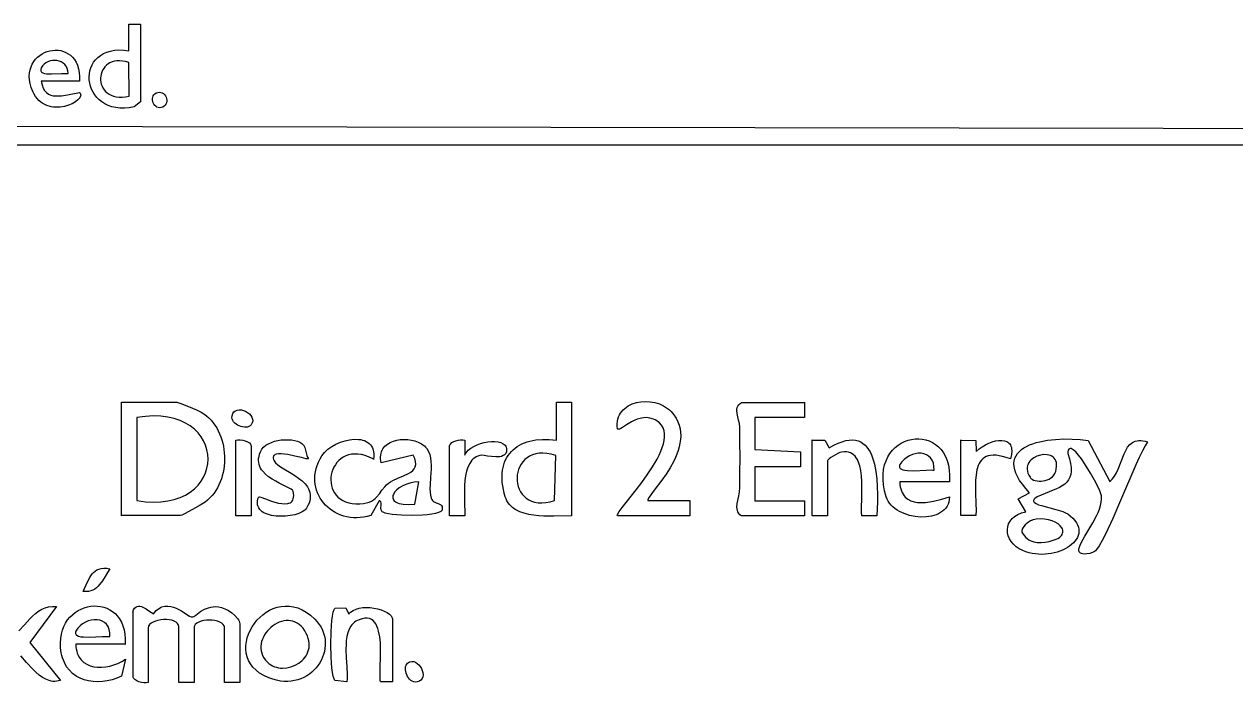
# Model space of a CAD drawing. Header units: millimetres. Extents: x 175 to 239, y 0 to 181.
# Drawn here: x 200.31 to 219.18, y 111.7 to 121.97 of the extents above; entities that cross this region are included whole.
import ezdxf

# ---------------------------------------------------------------- set-up
doc = ezdxf.new("R2010")
doc.units = ezdxf.units.MM
doc.layers.get('0').update_dxf_attribs({"linetype": 'CONTINUOUS'})

msp = doc.modelspace()

# ---------------------------------------------------------------- linework, layer by layer
at = {"color": 5}
for points in [[(202.118638, 121.962321), (202.118638, 120.75582), (202.01986, 120.678209), (201.941051, 120.664359), (201.86671, 120.658192), (201.796883, 120.659205), (201.731616, 120.666896), (201.670953, 120.680762), (201.614939, 120.700301), (201.56362, 120.72501), (201.517041, 120.754387), (201.475248, 120.787929), (201.438285, 120.825134), (201.406197, 120.865499), (201.379031, 120.908521), (201.35683, 120.953698), (201.339641, 121.000528), (201.327509, 121.048507), (201.320478, 121.097133), (201.318594, 121.145904), (201.321902, 121.194318), (201.330448, 121.241871), (201.344277, 121.288061), (201.363433, 121.332385), (201.387962, 121.374341), (201.41791, 121.413427), (201.453321, 121.44914), (201.494241, 121.480976), (201.540714, 121.508435), (201.592787, 121.531013), (201.650504, 121.548207), (201.713911, 121.559515), (201.783053, 121.564435), (201.857975, 121.562464), (201.938721, 121.553099), (201.938721, 121.965849), (202.11511, 121.965849)], [(201.166137, 121.080376), (200.57347, 121.080376), (200.585126, 121.020453), (200.602554, 120.971077), (200.625242, 120.931385), (200.65268, 120.900515), (200.684355, 120.877602), (200.719756, 120.861785), (200.758371, 120.8522), (200.799689, 120.847984), (200.843198, 120.848274), (200.888387, 120.852207), (200.981756, 120.867552), (201.166137, 120.903987), (201.17767, 120.891212), (201.184641, 120.877481), (201.187287, 120.862974), (201.185843, 120.847873), (201.180544, 120.832359), (201.171626, 120.816613), (201.143868, 120.785145), (201.104453, 120.754918), (201.05526, 120.727378), (200.998172, 120.703972), (200.935068, 120.686147), (200.86783, 120.67535), (200.798339, 120.673028), (200.763336, 120.675497), (200.728476, 120.680628), (200.693992, 120.688601), (200.660121, 120.699596), (200.627098, 120.713796), (200.595157, 120.731381), (200.564534, 120.752531), (200.535464, 120.777428), (200.508182, 120.806252), (200.482923, 120.839185), (200.459922, 120.876407), (200.439415, 120.918098), (200.415237, 120.981611), (200.398626, 121.042433), (200.389126, 121.100455), (200.386284, 121.155569), (200.389646, 121.207668), (200.398758, 121.256644), (200.413166, 121.302389), (200.432414, 121.344794), (200.45605, 121.383753), (200.48362, 121.419158), (200.514668, 121.450899), (200.548741, 121.478871), (200.585386, 121.502964), (200.624147, 121.523071), (200.664571, 121.539083), (200.706203, 121.550894), (200.74859, 121.558395), (200.791277, 121.561478), (200.833811, 121.560036), (200.875736, 121.55396), (200.9166, 121.543143), (200.955948, 121.527477), (200.993325, 121.506853), (201.028278, 121.481165), (201.060353, 121.450304), (201.089096, 121.414162), (201.114051, 121.372632), (201.134766, 121.325605), (201.150787, 121.272974), (201.161658, 121.214631), (201.166926, 121.150468), (201.166137, 121.080376)], [(200.989748, 121.196793), (200.986081, 121.239874), (200.975624, 121.277849), (200.959192, 121.31074), (200.937603, 121.338566), (200.911674, 121.361348), (200.88222, 121.379108), (200.850058, 121.391865), (200.816005, 121.39964), (200.780877, 121.402455), (200.745491, 121.400329), (200.710663, 121.393284), (200.677209, 121.38134), (200.645947, 121.364518), (200.617692, 121.342838), (200.593261, 121.316321), (200.57347, 121.284988), (200.564735, 121.25865), (200.566759, 121.2375), (200.57823, 121.221022), (200.597834, 121.208699), (200.62426, 121.200014), (200.656194, 121.19445), (200.731339, 121.190619), (200.889978, 121.197675), (200.952472, 121.200293), (200.974919, 121.199566), (200.989748, 121.196793)], [(201.935194, 121.369654), (201.884401, 121.383916), (201.836558, 121.392548), (201.791697, 121.395915), (201.749854, 121.394383), (201.711063, 121.388316), (201.675357, 121.37808), (201.642771, 121.364039), (201.613339, 121.346558), (201.587095, 121.326003), (201.564075, 121.302738), (201.544311, 121.277127), (201.527838, 121.249537), (201.514691, 121.220333), (201.504903, 121.189878), (201.49851, 121.158538), (201.495544, 121.126678), (201.496041, 121.094664), (201.500034, 121.062859), (201.507558, 121.031629), (201.518647, 121.001339), (201.533335, 120.972354), (201.551657, 120.945038), (201.573646, 120.919758), (201.599338, 120.896877), (201.628766, 120.87676), (201.661964, 120.859774), (201.698967, 120.846282), (201.739808, 120.836649), (201.784523, 120.831242), (201.833146, 120.830423), (201.885709, 120.834559), (201.942249, 120.844015), (201.935194, 121.369654)], [(202.38675, 120.903987), (202.412769, 120.906914), (202.43649, 120.904249), (202.457761, 120.896685), (202.476432, 120.884915), (202.492355, 120.869631), (202.505378, 120.851525), (202.515352, 120.831291), (202.522128, 120.809619), (202.525555, 120.787204), (202.525484, 120.764736), (202.521764, 120.74291), (202.514246, 120.722417), (202.50278, 120.703949), (202.487215, 120.6882), (202.467404, 120.675861), (202.443194, 120.667626), (202.417755, 120.664699), (202.394467, 120.667364), (202.373493, 120.674928), (202.354999, 120.686698), (202.339152, 120.701982), (202.326116, 120.720088), (202.316056, 120.740323), (202.309138, 120.761994), (202.305528, 120.78441), (202.30539, 120.806877), (202.30889, 120.828703), (202.316194, 120.849196), (202.327466, 120.867664), (202.342873, 120.883413), (202.362579, 120.895752), (202.38675, 120.903987)], [(201.822305, 114.307038), (201.822305, 116.074456), (202.683083, 116.074456), (202.746087, 116.054226), (202.866969, 116.007869), (202.991158, 115.956881), (203.064083, 115.922761), (203.106127, 115.895124), (203.145605, 115.864592), (203.182514, 115.83135), (203.216853, 115.795582), (203.248618, 115.757473), (203.277807, 115.717208), (203.304417, 115.674971), (203.328446, 115.630948), (203.349892, 115.585322), (203.368751, 115.53828), (203.385021, 115.490005), (203.398699, 115.440682), (203.409783, 115.390496), (203.41827, 115.339632), (203.427445, 115.236608), (203.426201, 115.133088), (203.414519, 115.03055), (203.404757, 114.980111), (203.392377, 114.930471), (203.377378, 114.881816), (203.359755, 114.834331), (203.339508, 114.788199), (203.316633, 114.743606), (203.291128, 114.700736), (203.26299, 114.659774), (203.232216, 114.620906), (203.198804, 114.584315), (203.162751, 114.550186), (203.124056, 114.518705), (203.049586, 114.472788), (202.925177, 114.402729), (202.804075, 114.338622), (202.761404, 114.318207), (202.739528, 114.310566), (201.818777, 114.310566)], [(208.832004, 116.074456), (208.832004, 114.307038), (208.556893, 114.300754), (208.399844, 114.302201), (208.320589, 114.306785), (208.242424, 114.314975), (208.166533, 114.327548), (208.094099, 114.345278), (208.026305, 114.368941), (207.964336, 114.399311), (207.935905, 114.417254), (207.909374, 114.437164), (207.88489, 114.459139), (207.862602, 114.483275), (207.842658, 114.50967), (207.825205, 114.538419), (207.810391, 114.569621), (207.798365, 114.603371), (207.782139, 114.661069), (207.769143, 114.717068), (207.759318, 114.771344), (207.752607, 114.823871), (207.748953, 114.874627), (207.748298, 114.923585), (207.750585, 114.970721), (207.755756, 115.016011), (207.763753, 115.059431), (207.77452, 115.100955), (207.787999, 115.14056), (207.804132, 115.17822), (207.822861, 115.213912), (207.84413, 115.24761), (207.867881, 115.27929), (207.894056, 115.308927), (207.922597, 115.336498), (207.953448, 115.361977), (207.986551, 115.385339), (208.021848, 115.406562), (208.059282, 115.425618), (208.098795, 115.442485), (208.14033, 115.457138), (208.18383, 115.469552), (208.276492, 115.487564), (208.376321, 115.496327), (208.482858, 115.495643), (208.595643, 115.485316), (208.595643, 116.074456), (208.832004, 116.074456)], [(209.544616, 114.307038), (209.541571, 114.314722), (209.545309, 114.328289), (209.570992, 114.371709), (209.617387, 114.43458), (209.680215, 114.514185), (209.838056, 114.712719), (209.924511, 114.826212), (210.010283, 114.945566), (210.091095, 115.068062), (210.162667, 115.190981), (210.193651, 115.25175), (210.22072, 115.311606), (210.24334, 115.370209), (210.260976, 115.427218), (210.273093, 115.482295), (210.279156, 115.5351), (210.27863, 115.585292), (210.270981, 115.632532), (210.255673, 115.676481), (210.232172, 115.716798), (210.199942, 115.753143), (210.15845, 115.785178), (210.131708, 115.800783), (210.105086, 115.813324), (210.052348, 115.829937), (210.000529, 115.836462), (209.949925, 115.834346), (209.90083, 115.825038), (209.853538, 115.809982), (209.808344, 115.790628), (209.765543, 115.768421), (209.688297, 115.721237), (209.624157, 115.680006), (209.597737, 115.66524), (209.575477, 115.656304), (209.557672, 115.654643), (209.550532, 115.656993), (209.544616, 115.661705), (209.541287, 115.702704), (209.541758, 115.741689), (209.545839, 115.77865), (209.553339, 115.813579), (209.564069, 115.846467), (209.577839, 115.877305), (209.594459, 115.906083), (209.613739, 115.932793), (209.635489, 115.957426), (209.659519, 115.979972), (209.685639, 116.000423), (209.71366, 116.018769), (209.774644, 116.049112), (209.84095, 116.070928), (209.911059, 116.084145), (209.983453, 116.088691), (210.056611, 116.084493), (210.129015, 116.071479), (210.199145, 116.049577), (210.265482, 116.018714), (210.296754, 115.9999), (210.326507, 115.978818), (210.354552, 115.95546), (210.3807, 115.929817), (210.423862, 115.878802), (210.459057, 115.826423), (210.48673, 115.772865), (210.507328, 115.718315), (210.521296, 115.662959), (210.529079, 115.606984), (210.531123, 115.550573), (210.527875, 115.493915), (210.519779, 115.437195), (210.507282, 115.380599), (210.490828, 115.324313), (210.470865, 115.268523), (210.447837, 115.213416), (210.422191, 115.159176), (210.364825, 115.054045), (210.302333, 114.95462), (210.23828, 114.862388), (210.119755, 114.705456), (210.037775, 114.595158), (210.019404, 114.561217), (210.017433, 114.5502), (210.020866, 114.543399), (210.673506, 114.543399), (210.673506, 114.307038), (209.544616, 114.307038)], [(212.458563, 116.074456), (212.458563, 115.838094), (211.685979, 115.838094), (211.685979, 115.340677), (212.39859, 115.3054), (212.39859, 115.069038), (211.685979, 115.069038), (211.685979, 114.539871), (212.458563, 114.539871), (212.458563, 114.30351), (211.47784, 114.30351), (211.454268, 114.322879), (211.436113, 114.343866), (211.422835, 114.366351), (211.413899, 114.390216), (211.408766, 114.415342), (211.406898, 114.44161), (211.410812, 114.497097), (211.434184, 114.616545), (211.445042, 114.678605), (211.449618, 114.740955), (211.453586, 114.977537), (211.454909, 115.215441), (211.453586, 115.453346), (211.449618, 115.689928), (211.444753, 115.744932), (211.433191, 115.798572), (211.408166, 115.900272), (211.403798, 115.947587), (211.405639, 115.970198), (211.410922, 115.992049), (211.420215, 116.013094), (211.434087, 116.033287), (211.453106, 116.05258), (211.47784, 116.070928), (212.458563, 116.070928)], [(202.058666, 114.543399), (202.193231, 114.525787), (202.319115, 114.519414), (202.436318, 114.523532), (202.544838, 114.537391), (202.644677, 114.560241), (202.735834, 114.591334), (202.81831, 114.62992), (202.892104, 114.67525), (202.957216, 114.726574), (203.013647, 114.783143), (203.061396, 114.844209), (203.100464, 114.90902), (203.130849, 114.976829), (203.152553, 115.046886), (203.165576, 115.118442), (203.169917, 115.190747), (203.165576, 115.263052), (203.152553, 115.334607), (203.130849, 115.404664), (203.100464, 115.472473), (203.061396, 115.537285), (203.013647, 115.59835), (202.957216, 115.654919), (202.892104, 115.706244), (202.81831, 115.751573), (202.735834, 115.790159), (202.644677, 115.821252), (202.544838, 115.844103), (202.436318, 115.857962), (202.319115, 115.862079), (202.193231, 115.855707), (202.058666, 115.838094), (202.058666, 114.543399)], [(203.840195, 115.721678), (203.825472, 115.707179), (203.806915, 115.696639), (203.785237, 115.689881), (203.761151, 115.686731), (203.735369, 115.687011), (203.708606, 115.690548), (203.681574, 115.697164), (203.654987, 115.706685), (203.629557, 115.718934), (203.605997, 115.733736), (203.585022, 115.750915), (203.567343, 115.770295), (203.553675, 115.791701), (203.54473, 115.814957), (203.541221, 115.839888), (203.543862, 115.866317), (203.555561, 115.900814), (203.573958, 115.926661), (203.597812, 115.944467), (203.625882, 115.954842), (203.65693, 115.958396), (203.689713, 115.955738), (203.722993, 115.947478), (203.755528, 115.934227), (203.786079, 115.916593), (203.813406, 115.895187), (203.836268, 115.870618), (203.853424, 115.843496), (203.863636, 115.814432), (203.865661, 115.784034), (203.858261, 115.752913), (203.840195, 115.721678)], [(203.840195, 114.307038), (203.603834, 114.307038), (203.603834, 115.485316), (203.634247, 115.491221), (203.670531, 115.490884), (203.709626, 115.485006), (203.748473, 115.474292), (203.784012, 115.459444), (203.813186, 115.441164), (203.832933, 115.420156), (203.838316, 115.408848), (203.840195, 115.397122), (203.840195, 114.307038)], [(204.65864, 115.411233), (204.669203, 115.393153), (204.677657, 115.36912), (204.691713, 115.309809), (204.707753, 115.24653), (204.718688, 115.217536), (204.732724, 115.192511), (204.721935, 115.191884), (204.698838, 115.195928), (204.623693, 115.213898), (204.523248, 115.238151), (204.413459, 115.26042), (204.360048, 115.268227), (204.310286, 115.272437), (204.266166, 115.272017), (204.229684, 115.265933), (204.214931, 115.260444), (204.202835, 115.253151), (204.193646, 115.243926), (204.187613, 115.232639), (204.184985, 115.219161), (204.186012, 115.203363), (204.190944, 115.185115), (204.200029, 115.164288), (204.222476, 115.133413), (204.256577, 115.102656), (204.300092, 115.071558), (204.350786, 115.039659), (204.464757, 114.971618), (204.523559, 114.934556), (204.580588, 114.894854), (204.633607, 114.852051), (204.680379, 114.805688), (204.718665, 114.755304), (204.733927, 114.728461), (204.746228, 114.70044), (204.75529, 114.671185), (204.760831, 114.640636), (204.762573, 114.608738), (204.760236, 114.575432), (204.75354, 114.540661), (204.742205, 114.504367), (204.725952, 114.466493), (204.704501, 114.426982), (204.692284, 114.410257), (204.676337, 114.394508), (204.634462, 114.366121), (204.581292, 114.342189), (204.519238, 114.323078), (204.450714, 114.309156), (204.378133, 114.300788), (204.30391, 114.298343), (204.230456, 114.302187), (204.160185, 114.312687), (204.095511, 114.330209), (204.066027, 114.341719), (204.038847, 114.355122), (204.014273, 114.370464), (203.992606, 114.387791), (203.974149, 114.407149), (203.959202, 114.428583), (203.948067, 114.452141), (203.941047, 114.477866), (203.938442, 114.505806), (203.940555, 114.536007), (203.947687, 114.568513), (203.96014, 114.603371), (203.970502, 114.604012), (203.992441, 114.597749), (204.063768, 114.57096), (204.159569, 114.535903), (204.2121, 114.519304), (204.265293, 114.505475), (204.317327, 114.496029), (204.366386, 114.492577), (204.410648, 114.496732), (204.430413, 114.502166), (204.448296, 114.510106), (204.464071, 114.520754), (204.477511, 114.534311), (204.488387, 114.550979), (204.496472, 114.57096), (204.50154, 114.594455), (204.503363, 114.621665), (204.501712, 114.652792), (204.496362, 114.688038), (204.492832, 114.696417), (204.485735, 114.705048), (204.461946, 114.723247), (204.383749, 114.764657), (204.279507, 114.815162), (204.223162, 114.84473), (204.166956, 114.877656), (204.113106, 114.914303), (204.06383, 114.955033), (204.021344, 115.000207), (204.003341, 115.024574), (203.987866, 115.050187), (203.975197, 115.077092), (203.965611, 115.105334), (203.959386, 115.134959), (203.956798, 115.166011), (203.958124, 115.198536), (203.963642, 115.232579), (203.973629, 115.268185), (203.988362, 115.3054), (204.007982, 115.342942), (204.035684, 115.37621), (204.070372, 115.405231), (204.110952, 115.43003), (204.156328, 115.450632), (204.205403, 115.467064), (204.257083, 115.479352), (204.310272, 115.487521), (204.363874, 115.491598), (204.416794, 115.491607), (204.467937, 115.487576), (204.516206, 115.479529), (204.560507, 115.467492), (204.599743, 115.451492), (204.632819, 115.431555), (204.65864, 115.407705)], [(205.741669, 115.192511), (205.677882, 115.222536), (205.616882, 115.244779), (205.558748, 115.259682), (205.503557, 115.26769), (205.45139, 115.269245), (205.402325, 115.264793), (205.35644, 115.254777), (205.313815, 115.23964), (205.274528, 115.219826), (205.238659, 115.195779), (205.206285, 115.167943), (205.177486, 115.136762), (205.15234, 115.102679), (205.130927, 115.066138), (205.113325, 115.027584), (205.099613, 114.987458), (205.089869, 114.946207), (205.084173, 114.904272), (205.082604, 114.862099), (205.08524, 114.82013), (205.092159, 114.77881), (205.103442, 114.738582), (205.119166, 114.69989), (205.13941, 114.663178), (205.164254, 114.62889), (205.193776, 114.597469), (205.228054, 114.569359), (205.267168, 114.545004), (205.311197, 114.524848), (205.360219, 114.509335), (205.414313, 114.498907), (205.473557, 114.49401), (205.535537, 114.494321), (205.589719, 114.498978), (205.636904, 114.507614), (205.677893, 114.519862), (205.713487, 114.535356), (205.744487, 114.553727), (205.771694, 114.574611), (205.795908, 114.597639), (205.838566, 114.648661), (205.878866, 114.703858), (205.923219, 114.760296), (205.948916, 114.788062), (205.97803, 114.815038), (206.00979, 114.838051), (206.046071, 114.858577), (206.127465, 114.894799), (206.212745, 114.928954), (206.292443, 114.966292), (206.327242, 114.987795), (206.357094, 115.012063), (206.380818, 115.039752), (206.39723, 115.071519), (206.405146, 115.108019), (206.403383, 115.149909), (206.390757, 115.197845), (206.366086, 115.252483), (205.865141, 115.132538), (205.859103, 115.165158), (205.856109, 115.196212), (205.85602, 115.225706), (205.858699, 115.253647), (205.864005, 115.280041), (205.8718, 115.304892), (205.881944, 115.328208), (205.8943, 115.349993), (205.92509, 115.388996), (205.963058, 115.421947), (206.007092, 115.448894), (206.056082, 115.469882), (206.108917, 115.484959), (206.164486, 115.49417), (206.221677, 115.497563), (206.27938, 115.495183), (206.336483, 115.487078), (206.391876, 115.473293), (206.444447, 115.453876), (206.493086, 115.428872), (206.517511, 115.412826), (206.539283, 115.395178), (206.558541, 115.37602), (206.575424, 115.355443), (206.602614, 115.310406), (206.62196, 115.260806), (206.634568, 115.207382), (206.641542, 115.150873), (206.64399, 115.092018), (206.643017, 115.031556), (206.635231, 114.908765), (206.627031, 114.788414), (206.625541, 114.731001), (206.627266, 114.676414), (206.63331, 114.625393), (206.644781, 114.578677), (206.652883, 114.560106), (206.663632, 114.545039), (206.676531, 114.532928), (206.691083, 114.523225), (206.723163, 114.508852), (206.755906, 114.497538), (206.785341, 114.484901), (206.797578, 114.476717), (206.807499, 114.46656), (206.81461, 114.45388), (206.818413, 114.438131), (206.818413, 114.418764), (206.814114, 114.395232), (206.806927, 114.384699), (206.795475, 114.374919), (206.760915, 114.357577), (206.712702, 114.343119), (206.653104, 114.331457), (206.584391, 114.322502), (206.50883, 114.316167), (206.346242, 114.311007), (206.183489, 114.315272), (206.107722, 114.320719), (206.038719, 114.32826), (205.978749, 114.337805), (205.930081, 114.349268), (205.894983, 114.36256), (205.883232, 114.369864), (205.875724, 114.377593), (205.866381, 114.399759), (205.863157, 114.425274), (205.865141, 114.478576), (205.865389, 114.502478), (205.861834, 114.521957), (205.851995, 114.535069), (205.843943, 114.53863), (205.833391, 114.539871), (205.706391, 114.310566), (205.650149, 114.295275), (205.594622, 114.28436), (205.53995, 114.27767), (205.48627, 114.275053), (205.433718, 114.276359), (205.382434, 114.281436), (205.332553, 114.290132), (205.284215, 114.302297), (205.237556, 114.31778), (205.192714, 114.33643), (205.149827, 114.358094), (205.109032, 114.382623), (205.070466, 114.409865), (205.034269, 114.439669), (205.000576, 114.471883), (204.969526, 114.506357), (204.941256, 114.54294), (204.915904, 114.581479), (204.893607, 114.621825), (204.874503, 114.663826), (204.85873, 114.70733), (204.846425, 114.752188), (204.837725, 114.798246), (204.832769, 114.845355), (204.831694, 114.893363), (204.834637, 114.942119), (204.841737, 114.991472), (204.85313, 115.041271), (204.868954, 115.091364), (204.889347, 115.141601), (204.914447, 115.19183), (204.94439, 115.2419), (204.963678, 115.268831), (204.985669, 115.294673), (205.036822, 115.342786), (205.095986, 115.385627), (205.161294, 115.422588), (205.23088, 115.453058), (205.30288, 115.476428), (205.375428, 115.492088), (205.446658, 115.499428), (205.514705, 115.497838), (205.546951, 115.493504), (205.577703, 115.486708), (205.606725, 115.477376), (205.633786, 115.46543), (205.658652, 115.450794), (205.68109, 115.433392), (205.700867, 115.413148), (205.717749, 115.389985), (205.731503, 115.363828), (205.741896, 115.3346), (205.748695, 115.302225), (205.751667, 115.266627), (205.750579, 115.227729), (205.745197, 115.185455)], [(206.930531, 115.397122), (206.936402, 115.411639), (206.944594, 115.424786), (206.966966, 115.447117), (206.995705, 115.464405), (207.028868, 115.476938), (207.064511, 115.485006), (207.100691, 115.488899), (207.135466, 115.488906), (207.166892, 115.485316), (207.166892, 115.248955), (207.176834, 115.269693), (207.189337, 115.289556), (207.221269, 115.326539), (207.261181, 115.359677), (207.307562, 115.388743), (207.358905, 115.41351), (207.413699, 115.43375), (207.470436, 115.449236), (207.527608, 115.45974), (207.583704, 115.465035), (207.637217, 115.464894), (207.686637, 115.459089), (207.730455, 115.447393), (207.767163, 115.429578), (207.782378, 115.418305), (207.79525, 115.405418), (207.80559, 115.390887), (207.81321, 115.374684), (207.81792, 115.356781), (207.819531, 115.33715), (207.815872, 115.304805), (207.805469, 115.27881), (207.789184, 115.258573), (207.767883, 115.243498), (207.742426, 115.232991), (207.713677, 115.226459), (207.6825, 115.223306), (207.649757, 115.222938), (207.583025, 115.228181), (207.520387, 115.237435), (207.468745, 115.245944), (207.435003, 115.248955), (207.403216, 115.244151), (207.373934, 115.235819), (207.347057, 115.224154), (207.322486, 115.20935), (207.300122, 115.191601), (207.279865, 115.171099), (207.261616, 115.14804), (207.245275, 115.122617), (207.217919, 115.065452), (207.197002, 115.001156), (207.181728, 114.931279), (207.171302, 114.857372), (207.164927, 114.780983), (207.161807, 114.703665), (207.162152, 114.552439), (207.166892, 114.307038), (206.930531, 114.307038), (206.930531, 115.397122)], [(212.57498, 115.485316), (212.776063, 115.485316), (212.843091, 115.365372), (212.914812, 115.405419), (212.981908, 115.437163), (213.044528, 115.460964), (213.102824, 115.477179), (213.156944, 115.486167), (213.207038, 115.488287), (213.253256, 115.483897), (213.295749, 115.473355), (213.334666, 115.45702), (213.370156, 115.435251), (213.402371, 115.408406), (213.431458, 115.376844), (213.45757, 115.340923), (213.480854, 115.301001), (213.501462, 115.257438), (213.519543, 115.210591), (213.535246, 115.160819), (213.548723, 115.10848), (213.569593, 114.997539), (213.583353, 114.880634), (213.591201, 114.760633), (213.594336, 114.640405), (213.593957, 114.522818), (213.587453, 114.307038), (213.351091, 114.307038), (213.347681, 114.362548), (213.347295, 114.428491), (213.351146, 114.583472), (213.353758, 114.755569), (213.351821, 114.842906), (213.346241, 114.928368), (213.335906, 115.009902), (213.319706, 115.085458), (213.29653, 115.152982), (213.281979, 115.183092), (213.265267, 115.210425), (213.246255, 115.234725), (213.224805, 115.255734), (213.200778, 115.273198), (213.174034, 115.286858), (213.144435, 115.29646), (213.111842, 115.301745), (213.076116, 115.302459), (213.037119, 115.298344), (213.011363, 115.290696), (212.97858, 115.276847), (212.904827, 115.23749), (212.870307, 115.215455), (212.841658, 115.194164), (212.822103, 115.175354), (212.814869, 115.160761), (212.814869, 114.307038), (212.578507, 114.307038), (212.578507, 115.485316)], [(214.716342, 114.836205), (213.943758, 114.836205), (213.946055, 114.796449), (213.950885, 114.759795), (213.958135, 114.726143), (213.967695, 114.69539), (213.979451, 114.667435), (213.99329, 114.642178), (214.009101, 114.619516), (214.026771, 114.599347), (214.046188, 114.581572), (214.067239, 114.566088), (214.113795, 114.541587), (214.165538, 114.525034), (214.221571, 114.515618), (214.280994, 114.512527), (214.342907, 114.514949), (214.406413, 114.522075), (214.47061, 114.533091), (214.597486, 114.563553), (214.716342, 114.599844), (214.713859, 114.559033), (214.706606, 114.521244), (214.694878, 114.486436), (214.67897, 114.454571), (214.659175, 114.42561), (214.635789, 114.399515), (214.609106, 114.376246), (214.57942, 114.355765), (214.547027, 114.338034), (214.51222, 114.323013), (214.475295, 114.310663), (214.436545, 114.300947), (214.396266, 114.293825), (214.354752, 114.289258), (214.269196, 114.287635), (214.182235, 114.295769), (214.096225, 114.313349), (214.013522, 114.340066), (213.974147, 114.356754), (213.936482, 114.375609), (213.900823, 114.396594), (213.867463, 114.419668), (213.836698, 114.444795), (213.808821, 114.471934), (213.784127, 114.501047), (213.762911, 114.532096), (213.745468, 114.565041), (213.732092, 114.599844), (213.70624, 114.695929), (213.689815, 114.787023), (213.68224, 114.873052), (213.682937, 114.953945), (213.691328, 115.029628), (213.706837, 115.10003), (213.728886, 115.165079), (213.756896, 115.224702), (213.790291, 115.278826), (213.828494, 115.327379), (213.870926, 115.37029), (213.917011, 115.407485), (213.96617, 115.438892), (214.017826, 115.464439), (214.071402, 115.484054), (214.126321, 115.497664), (214.182004, 115.505196), (214.237875, 115.50658), (214.293355, 115.501741), (214.347868, 115.490608), (214.400836, 115.473109), (214.451681, 115.44917), (214.499826, 115.418721), (214.544694, 115.381688), (214.585706, 115.337999), (214.622286, 115.287582), (214.653856, 115.230364), (214.679838, 115.166273), (214.699655, 115.095237), (214.71273, 115.017183), (214.718485, 114.932039), (214.716342, 114.839733)], [(214.892731, 115.485316), (215.125565, 115.478261), (215.13262, 115.308927), (215.177166, 115.348044), (215.225397, 115.383073), (215.276201, 115.413565), (215.328467, 115.439069), (215.381085, 115.459138), (215.432943, 115.473321), (215.482931, 115.481168), (215.529937, 115.48223), (215.57285, 115.476057), (215.610559, 115.4622), (215.627115, 115.452249), (215.641953, 115.440209), (215.654935, 115.426023), (215.665922, 115.409635), (215.674774, 115.390988), (215.681353, 115.370027), (215.68552, 115.346695), (215.687136, 115.320937), (215.682161, 115.261915), (215.665315, 115.192511), (215.602381, 115.214541), (215.544416, 115.231169), (215.491221, 115.242615), (215.442597, 115.2491), (215.398344, 115.250843), (215.358264, 115.248065), (215.322158, 115.240987), (215.289827, 115.229828), (215.261072, 115.214809), (215.235694, 115.19615), (215.213494, 115.174071), (215.194274, 115.148792), (215.177833, 115.120535), (215.163974, 115.089519), (215.152497, 115.055964), (215.143204, 115.02009), (215.130371, 114.94227), (215.123884, 114.857819), (215.122151, 114.768501), (215.12358, 114.676077), (215.129561, 114.48896), (215.130929, 114.397791), (215.129093, 114.310566), (214.892731, 114.310566), (214.892731, 115.488844)], [(217.210483, 114.839733), (217.231777, 114.857443), (217.251439, 114.877362), (217.286447, 114.92298), (217.31667, 114.974903), (217.343271, 115.031445), (217.390255, 115.151652), (217.436702, 115.270122), (217.462631, 115.324494), (217.491913, 115.373378), (217.525712, 115.41509), (217.544669, 115.432729), (217.56519, 115.447944), (217.587423, 115.460523), (217.611511, 115.470256), (217.6376, 115.476933), (217.665835, 115.480342), (217.696363, 115.480273), (217.729328, 115.476516), (217.764875, 115.46886), (217.80315, 115.457094), (217.765973, 115.39827), (217.722528, 115.316734), (217.673739, 115.215985), (217.620532, 115.099521), (217.382021, 114.546486), (217.260306, 114.266641), (217.146818, 114.021894), (217.095471, 113.921429), (217.048956, 113.840234), (217.008198, 113.781808), (216.990267, 113.762226), (216.974122, 113.749648), (216.941972, 113.734276), (216.901472, 113.721261), (216.857168, 113.712627), (216.813608, 113.710402), (216.77534, 113.71661), (216.759611, 113.72351), (216.746911, 113.733277), (216.737807, 113.746166), (216.732868, 113.76243), (216.732663, 113.782321), (216.73776, 113.806093), (216.753077, 113.848963), (216.773307, 113.89406), (216.825018, 113.989923), (216.948986, 114.197236), (217.007271, 114.304633), (217.032431, 114.358381), (217.053772, 114.411824), (217.070422, 114.464709), (217.081505, 114.516782), (217.08615, 114.567791), (217.083483, 114.617482), (217.074828, 114.650122), (217.056411, 114.697195), (216.995895, 114.823251), (216.913137, 114.972872), (216.81934, 115.123278), (216.771804, 115.191657), (216.72571, 115.251691), (216.682457, 115.300531), (216.643447, 115.335331), (216.625971, 115.346576), (216.610081, 115.353243), (216.595951, 115.354976), (216.583758, 115.351419), (216.573675, 115.342217), (216.565879, 115.327013), (216.560543, 115.305452), (216.557844, 115.277177), (216.583827, 115.19528), (216.601169, 115.122389), (216.610244, 115.057757), (216.611422, 115.000632), (216.605076, 114.950268), (216.591578, 114.905913), (216.5713, 114.866819), (216.544614, 114.832236), (216.511893, 114.801415), (216.473508, 114.773607), (216.429831, 114.748063), (216.381234, 114.724032), (216.270771, 114.677517), (216.145093, 114.628066), (216.085275, 114.600399), (216.047218, 114.575404), (216.035657, 114.563813), (216.028705, 114.552776), (216.026085, 114.542254), (216.027519, 114.532209), (216.032731, 114.522604), (216.041443, 114.5134), (216.068261, 114.496043), (216.105755, 114.479833), (216.151708, 114.464465), (216.375777, 114.40532), (216.480928, 114.372874), (216.524024, 114.354865), (216.557844, 114.33526), (216.601666, 114.301351), (216.638715, 114.267179), (216.669243, 114.232874), (216.693505, 114.198565), (216.711754, 114.164384), (216.724244, 114.130458), (216.73123, 114.096919), (216.732965, 114.063897), (216.729703, 114.03152), (216.721697, 113.999918), (216.709202, 113.969223), (216.692471, 113.939563), (216.671759, 113.911068), (216.647319, 113.883869), (216.619405, 113.858094), (216.588271, 113.833874), (216.55417, 113.811339), (216.517358, 113.790618), (216.478087, 113.771842), (216.436611, 113.75514), (216.393184, 113.740642), (216.34806, 113.728477), (216.301494, 113.718777), (216.253738, 113.71167), (216.205047, 113.707286), (216.155674, 113.705755), (216.105874, 113.707208), (216.0559, 113.711773), (216.006006, 113.719581), (215.956446, 113.730762), (215.907474, 113.745444), (215.859343, 113.76376), (215.802769, 113.79189), (215.753517, 113.82542), (215.711716, 113.863467), (215.677497, 113.905146), (215.650988, 113.949575), (215.632318, 113.99587), (215.621617, 114.043146), (215.619013, 114.09052), (215.624636, 114.137109), (215.638616, 114.182029), (215.66108, 114.224396), (215.692159, 114.263326), (215.731982, 114.297937), (215.780678, 114.327343), (215.838375, 114.350662), (215.905204, 114.36701), (215.78526, 114.571621), (215.965177, 114.663344), (215.903919, 114.731763), (215.852189, 114.796829), (215.809611, 114.858601), (215.775813, 114.917137), (215.75042, 114.972495), (215.733059, 115.024733), (215.723354, 115.073909), (215.720933, 115.120081), (215.725421, 115.163308), (215.736444, 115.203647), (215.753628, 115.241157), (215.776599, 115.275896), (215.804983, 115.307922), (215.838406, 115.337293), (215.876495, 115.364067), (215.918874, 115.388302), (215.965171, 115.410058), (216.015011, 115.42939), (216.06802, 115.446359), (216.123823, 115.461022), (216.24232, 115.483661), (216.367509, 115.497774), (216.496398, 115.503825), (216.625995, 115.50228), (216.753307, 115.493604), (216.875344, 115.478261), (217.214011, 114.839733)], [(208.588588, 115.245427), (208.516138, 115.266262), (208.448281, 115.278859), (208.38502, 115.283766), (208.32636, 115.281532), (208.272305, 115.272704), (208.222858, 115.25783), (208.178023, 115.237457), (208.137803, 115.212134), (208.102204, 115.182408), (208.071229, 115.148827), (208.044881, 115.111938), (208.023164, 115.072291), (208.006083, 115.030431), (207.993642, 114.986907), (207.985843, 114.942267), (207.982691, 114.897059), (207.984191, 114.85183), (207.990345, 114.807128), (208.001157, 114.763501), (208.016632, 114.721497), (208.036774, 114.681663), (208.061586, 114.644547), (208.091072, 114.610697), (208.125236, 114.580661), (208.164082, 114.554987), (208.207613, 114.534221), (208.255834, 114.518913), (208.308749, 114.50961), (208.366361, 114.506859), (208.428675, 114.511208), (208.495693, 114.523206), (208.567421, 114.543399), (208.588588, 115.245427)], [(214.476453, 115.016122), (214.475626, 115.076178), (214.465863, 115.128142), (214.448153, 115.17219), (214.423481, 115.208496), (214.392836, 115.237237), (214.357205, 115.258588), (214.317573, 115.272725), (214.274929, 115.279823), (214.230259, 115.280059), (214.18455, 115.273608), (214.13879, 115.260646), (214.093965, 115.241348), (214.051062, 115.215891), (214.011069, 115.184449), (213.974972, 115.147199), (213.943758, 115.104316), (213.938899, 115.089555), (213.937416, 115.076312), (213.939111, 115.064511), (213.943786, 115.05408), (213.951241, 115.044943), (213.961277, 115.037026), (213.988297, 115.024555), (214.023254, 115.016074), (214.064557, 115.010988), (214.159835, 115.008625), (214.356509, 115.018492), (214.432439, 115.021213), (214.459231, 115.019941), (214.476453, 115.016122)], [(215.972232, 114.90676), (215.986592, 114.889575), (216.005422, 114.875107), (216.028066, 114.86343), (216.053867, 114.854615), (216.08217, 114.848736), (216.112317, 114.845865), (216.143652, 114.846073), (216.17552, 114.849434), (216.207264, 114.856019), (216.238228, 114.865902), (216.267755, 114.879153), (216.295189, 114.895846), (216.319874, 114.916054), (216.341154, 114.939847), (216.358372, 114.967299), (216.370871, 114.998483), (216.380551, 115.037738), (216.385347, 115.073533), (216.385604, 115.105942), (216.381668, 115.13504), (216.373885, 115.160899), (216.3626, 115.183596), (216.34816, 115.203203), (216.330908, 115.219796), (216.311192, 115.233448), (216.289356, 115.244235), (216.265746, 115.252229), (216.240709, 115.257506), (216.187731, 115.260204), (216.133187, 115.252924), (216.079842, 115.236259), (216.030461, 115.210804), (216.008121, 115.194966), (215.987808, 115.177153), (215.969869, 115.15744), (215.954648, 115.135901), (215.942492, 115.11261), (215.933746, 115.087641), (215.928756, 115.061069), (215.927866, 115.032968), (215.931424, 115.003413), (215.939773, 114.972477), (215.953261, 114.940234), (215.972232, 114.90676)], [(206.45428, 114.836205), (206.381517, 114.8305), (206.313369, 114.816857), (206.250812, 114.796517), (206.194823, 114.77072), (206.146379, 114.740707), (206.106456, 114.707716), (206.076032, 114.67299), (206.056082, 114.637767), (206.050341, 114.620357), (206.047584, 114.603289), (206.047934, 114.586716), (206.051514, 114.570794), (206.058445, 114.555679), (206.068849, 114.541525), (206.082848, 114.528487), (206.100565, 114.51672), (206.122122, 114.50638), (206.14764, 114.497621), (206.177242, 114.490598), (206.21105, 114.485466), (206.291771, 114.481498), (206.39078, 114.486955), (206.45428, 114.836205)], [(216.003982, 114.236482), (215.977482, 114.225554), (215.949412, 114.209252), (215.921506, 114.188485), (215.895503, 114.164163), (215.873137, 114.137194), (215.856146, 114.10849), (215.846266, 114.078958), (215.845232, 114.04951), (215.863785, 114.019593), (215.883686, 113.993238), (215.90488, 113.970282), (215.927308, 113.950567), (215.950915, 113.933931), (215.975643, 113.920215), (216.001435, 113.909259), (216.028236, 113.900902), (216.084632, 113.891345), (216.144377, 113.890264), (216.207016, 113.896375), (216.272093, 113.908399), (216.347992, 113.929563), (216.379096, 113.941938), (216.405839, 113.955341), (216.428373, 113.969646), (216.44685, 113.984727), (216.461422, 114.000458), (216.47224, 114.016712), (216.479456, 114.033365), (216.483222, 114.050289), (216.48369, 114.06736), (216.481011, 114.08445), (216.475338, 114.101434), (216.466822, 114.118187), (216.441868, 114.150493), (216.407364, 114.180359), (216.364525, 114.206779), (216.314565, 114.228744), (216.258699, 114.245246), (216.19814, 114.255279), (216.134103, 114.257835), (216.067803, 114.251905), (216.000454, 114.236482)], [(201.642388, 113.481537), (201.603665, 113.422392), (201.565438, 113.358947), (201.525558, 113.295502), (201.481874, 113.236356), (201.457934, 113.20974), (201.432237, 113.18581), (201.404514, 113.165105), (201.374497, 113.148162), (201.341917, 113.135518), (201.306505, 113.127712), (201.267992, 113.12528), (201.22611, 113.128759), (201.29413, 113.276154), (201.327437, 113.3427), (201.345615, 113.372846), (201.365457, 113.400398), (201.387449, 113.424974), (201.412076, 113.44619), (201.439825, 113.463666), (201.47118, 113.477017), (201.506629, 113.485862), (201.546655, 113.489819), (201.591747, 113.488505), (201.642388, 113.481537)], [(201.882277, 112.306786), (201.109693, 112.306786), (201.112009, 112.267991), (201.116897, 112.231617), (201.124239, 112.197623), (201.133919, 112.165971), (201.145821, 112.136622), (201.159829, 112.109535), (201.175827, 112.084671), (201.193698, 112.061991), (201.213326, 112.041456), (201.234595, 112.023026), (201.28159, 111.992325), (201.333752, 111.969571), (201.390152, 111.954449), (201.449859, 111.946645), (201.511943, 111.945843), (201.575474, 111.951728), (201.639522, 111.963985), (201.703156, 111.982298), (201.765447, 112.006353), (201.825464, 112.035834), (201.882277, 112.070425), (201.822305, 111.805841), (201.749871, 111.77477), (201.675922, 111.750417), (201.601178, 111.732885), (201.526357, 111.722277), (201.452176, 111.718698), (201.379355, 111.72225), (201.30861, 111.733036), (201.240662, 111.751161), (201.176227, 111.776727), (201.116025, 111.809838), (201.060773, 111.850597), (201.011191, 111.899107), (200.967995, 111.955472), (200.931905, 112.019796), (200.903639, 112.092181), (200.892664, 112.131429), (200.883915, 112.172731), (200.873563, 112.251682), (200.870632, 112.326436), (200.874647, 112.396931), (200.885135, 112.463104), (200.901619, 112.524892), (200.923626, 112.582233), (200.95068, 112.635064), (200.982307, 112.683322), (201.018032, 112.726944), (201.05738, 112.765869), (201.099876, 112.800033), (201.145047, 112.829373), (201.192415, 112.853828), (201.241508, 112.873333), (201.291851, 112.887828), (201.342967, 112.897248), (201.394384, 112.901532), (201.445625, 112.900617), (201.496217, 112.89444), (201.545684, 112.882938), (201.593552, 112.866048), (201.639345, 112.843709), (201.682589, 112.815857), (201.72281, 112.78243), (201.759532, 112.743365), (201.792281, 112.6986), (201.820582, 112.648071), (201.843961, 112.591717), (201.861941, 112.529473), (201.874049, 112.461279), (201.87981, 112.387071), (201.878749, 112.306786)], [(201.998694, 112.804203), (202.011446, 112.839156), (202.026957, 112.865216), (202.044846, 112.883245), (202.064729, 112.894107), (202.086225, 112.898664), (202.108951, 112.897779), (202.132524, 112.892316), (202.156562, 112.883137), (202.204504, 112.857086), (202.249717, 112.826528), (202.289143, 112.798367), (202.319722, 112.779509), (202.341086, 112.80575), (202.362812, 112.82837), (202.384847, 112.847552), (202.407138, 112.86348), (202.429633, 112.876335), (202.45228, 112.886301), (202.497819, 112.898296), (202.543339, 112.900927), (202.588419, 112.895657), (202.632641, 112.883948), (202.675587, 112.867262), (202.716837, 112.847063), (202.755974, 112.824812), (202.826234, 112.780005), (202.883016, 112.744541), (202.905307, 112.733969), (202.922972, 112.73012), (202.934273, 112.732174), (202.947067, 112.737954), (202.977487, 112.758397), (203.060115, 112.818755), (203.113727, 112.849493), (203.143916, 112.862993), (203.176476, 112.874483), (203.211497, 112.88339), (203.249064, 112.889139), (203.289268, 112.891157), (203.332195, 112.88887), (203.379868, 112.878803), (203.433122, 112.857947), (203.488278, 112.828409), (203.541657, 112.792297), (203.589578, 112.751721), (203.628363, 112.708788), (203.643179, 112.687097), (203.654332, 112.665607), (203.661361, 112.644582), (203.663806, 112.624286), (203.663806, 111.710591), (203.427445, 111.710591), (203.427445, 112.564314), (203.426079, 112.578412), (203.422096, 112.591599), (203.406981, 112.615247), (203.383494, 112.635256), (203.353031, 112.651627), (203.316986, 112.66436), (203.276756, 112.673455), (203.233736, 112.678912), (203.18932, 112.680731), (203.144904, 112.678912), (203.101883, 112.673455), (203.061653, 112.66436), (203.025609, 112.651627), (202.995145, 112.635256), (202.971658, 112.615247), (202.956543, 112.591599), (202.952561, 112.578412), (202.951194, 112.564314), (202.951194, 111.710591), (202.714833, 111.710591), (202.714833, 112.564314), (202.713467, 112.582076), (202.709485, 112.598343), (202.703061, 112.61315), (202.694369, 112.626533), (202.670882, 112.649162), (202.640419, 112.66651), (202.604375, 112.678855), (202.564145, 112.686477), (202.521124, 112.689655), (202.476708, 112.688668), (202.432292, 112.683795), (202.389271, 112.675315), (202.349041, 112.663507), (202.312997, 112.64865), (202.282534, 112.631023), (202.259047, 112.610906), (202.243931, 112.588576), (202.239949, 112.576669), (202.238583, 112.564314), (202.238583, 111.710591), (202.208169, 111.704686), (202.171886, 111.705024), (202.132791, 111.710901), (202.093944, 111.721616), (202.058404, 111.736464), (202.029231, 111.754744), (202.009484, 111.775752), (202.004101, 111.78706), (202.002221, 111.798786), (202.002221, 112.800676)], [(204.831501, 112.69837), (204.869506, 112.656811), (204.902253, 112.613655), (204.929876, 112.569145), (204.952514, 112.523524), (204.970302, 112.477035), (204.983376, 112.429921), (204.991873, 112.382424), (204.995929, 112.334788), (204.99568, 112.287255), (204.991264, 112.240068), (204.982815, 112.193471), (204.97047, 112.147705), (204.954366, 112.103015), (204.934638, 112.059642), (204.911424, 112.017829), (204.884859, 111.977821), (204.85508, 111.939858), (204.822223, 111.904185), (204.786424, 111.871044), (204.74782, 111.840678), (204.706547, 111.81333), (204.662741, 111.789243), (204.616538, 111.768659), (204.568075, 111.751822), (204.517489, 111.738975), (204.464915, 111.730359), (204.410489, 111.726219), (204.354348, 111.726797), (204.296629, 111.732336), (204.237467, 111.743079), (204.177, 111.759268), (204.115362, 111.781147), (204.03942, 111.816458), (203.973414, 111.85656), (203.916982, 111.90093), (203.869768, 111.949047), (203.831411, 112.000389), (203.801551, 112.054433), (203.779831, 112.110658), (203.765891, 112.168541), (203.759372, 112.227562), (203.759914, 112.287197), (203.767159, 112.346926), (203.780746, 112.406226), (203.800318, 112.464574), (203.825516, 112.52145), (203.855978, 112.576332), (203.891348, 112.628696), (203.931265, 112.678022), (203.97537, 112.723788), (204.023305, 112.765471), (204.07471, 112.80255), (204.129225, 112.834502), (204.186493, 112.860806), (204.246153, 112.88094), (204.307846, 112.894382), (204.371214, 112.90061), (204.435897, 112.899102), (204.501536, 112.889336), (204.567772, 112.87079), (204.634246, 112.842943), (204.700598, 112.805271), (204.76647, 112.757254), (204.831501, 112.69837)], [(206.038002, 111.717647), (205.861613, 111.717647), (205.856205, 111.726787), (205.852411, 111.741985), (205.848846, 111.788657), (205.852077, 111.933834), (205.858203, 112.122832), (205.858255, 112.224281), (205.854117, 112.325307), (205.844149, 112.422116), (205.826714, 112.510915), (205.814685, 112.551126), (205.800174, 112.587911), (205.782978, 112.620798), (205.762891, 112.649312), (205.739708, 112.672978), (205.713225, 112.691323), (205.683237, 112.703872), (205.64954, 112.710152), (205.611928, 112.709688), (205.570197, 112.702006), (205.524141, 112.686632), (205.473557, 112.663092), (205.450284, 112.646563), (205.429339, 112.628135), (205.410609, 112.607913), (205.393983, 112.586005), (205.366595, 112.537549), (205.346282, 112.483616), (205.332149, 112.425053), (205.323303, 112.362707), (205.318849, 112.297426), (205.317894, 112.230057), (205.322903, 112.092446), (205.331178, 111.956654), (205.335567, 111.829461), (205.33407, 111.771208), (205.328918, 111.717647), (205.149002, 111.742341), (205.140982, 111.750966), (205.13346, 111.764708), (205.119918, 111.806179), (205.108392, 111.864032), (205.098896, 111.935542), (205.091447, 112.017988), (205.08606, 112.108645), (205.081533, 112.303699), (205.08544, 112.498919), (205.090594, 112.589783), (205.097904, 112.672518), (205.107384, 112.744401), (205.11905, 112.802708), (205.132917, 112.844717), (205.140681, 112.858758), (205.149002, 112.867703), (205.318335, 112.874759), (205.360668, 112.772453), (205.374737, 112.790383), (205.391028, 112.8065), (205.429577, 112.833494), (205.474917, 112.85382), (205.525647, 112.867869), (205.580367, 112.876026), (205.637675, 112.878679), (205.696172, 112.876217), (205.754457, 112.869026), (205.81113, 112.857495), (205.86479, 112.84201), (205.914036, 112.822959), (205.95747, 112.800731), (205.993689, 112.775711), (206.021294, 112.748289), (206.038883, 112.718852), (206.043485, 112.703498), (206.045058, 112.687787), (206.045058, 111.717647)], [(201.642388, 112.423203), (201.64156, 112.48326), (201.631798, 112.535224), (201.614087, 112.579271), (201.589416, 112.615577), (201.558771, 112.644318), (201.523139, 112.665669), (201.483508, 112.679806), (201.440863, 112.686905), (201.396193, 112.687141), (201.350485, 112.68069), (201.304724, 112.667727), (201.259899, 112.64843), (201.216997, 112.622972), (201.177003, 112.59153), (201.140906, 112.55428), (201.109693, 112.511398), (201.104833, 112.496637), (201.103351, 112.483393), (201.105046, 112.471593), (201.109721, 112.461161), (201.117175, 112.452024), (201.127211, 112.444107), (201.154231, 112.431637), (201.189189, 112.423156), (201.230492, 112.41807), (201.32577, 112.415706), (201.522443, 112.425573), (201.598373, 112.428295), (201.625166, 112.427023), (201.642388, 112.423203)], [(204.094195, 112.024564), (204.118983, 112.002682), (204.145575, 111.98395), (204.173746, 111.968292), (204.203274, 111.955634), (204.233937, 111.945901), (204.265511, 111.939019), (204.297773, 111.934911), (204.330501, 111.933503), (204.396464, 111.938488), (204.461615, 111.953374), (204.524172, 111.977562), (204.582352, 112.010453), (204.634372, 112.051446), (204.657515, 112.074794), (204.678449, 112.099943), (204.696953, 112.126817), (204.712801, 112.155343), (204.725773, 112.185445), (204.735645, 112.217048), (204.742194, 112.250078), (204.745197, 112.284459), (204.744432, 112.320116), (204.739676, 112.356974), (204.730705, 112.39496), (204.717297, 112.433996), (204.69923, 112.47401), (204.676279, 112.514925), (204.649699, 112.553318), (204.621063, 112.585964), (204.590631, 112.613093), (204.558663, 112.634932), (204.525419, 112.651709), (204.491158, 112.663653), (204.456141, 112.670991), (204.420625, 112.673951), (204.384872, 112.672762), (204.349141, 112.667651), (204.313692, 112.658846), (204.278784, 112.646576), (204.244677, 112.631069), (204.21163, 112.612552), (204.179904, 112.591253), (204.149758, 112.567401), (204.121451, 112.541224), (204.095244, 112.512949), (204.071396, 112.482804), (204.050167, 112.451019), (204.031816, 112.41782), (204.016603, 112.383435), (204.004788, 112.348094), (203.99663, 112.312023), (203.992389, 112.275451), (203.992325, 112.238605), (203.996698, 112.201715), (204.005766, 112.165007), (204.019791, 112.12871), (204.039031, 112.093051), (204.063746, 112.05826), (204.094195, 112.024564)], [(206.277891, 112.010453), (206.309747, 112.028558), (206.341412, 112.03607), (206.372281, 112.034219), (206.40175, 112.024233), (206.429213, 112.007343), (206.454067, 111.98478), (206.475706, 111.957772), (206.493527, 111.92755), (206.506924, 111.895343), (206.515293, 111.862382), (206.518029, 111.829897), (206.514528, 111.799117), (206.504185, 111.771272), (206.486396, 111.747592), (206.460555, 111.729307), (206.426058, 111.717647), (206.399589, 111.715587), (206.374547, 111.719521), (206.351117, 111.728747), (206.329485, 111.742562), (206.309838, 111.760263), (206.292361, 111.781147), (206.27724, 111.804512), (206.264662, 111.829654), (206.254813, 111.855871), (206.247878, 111.88246), (206.244043, 111.908719), (206.243496, 111.933944), (206.24642, 111.957433), (206.253004, 111.978482), (206.263432, 111.99639), (206.277891, 112.010453)]]:
    msp.add_lwpolyline(points, close=True, dxfattribs=at)
for points in [[(198.96833, 120.378348), (233.939218, 120.321903), (233.982933, 120.32793), (234.019227, 120.326789), (234.0487, 120.319415), (234.071951, 120.306745), (234.089579, 120.289713), (234.102185, 120.269255), (234.110367, 120.246307), (234.114725, 120.221803), (234.114367, 120.171869), (234.105906, 120.126938), (234.094137, 120.094493), (234.088511, 120.08529), (234.083857, 120.082014), (179.985344, 120.082014)], [(200.224441, 112.51487), (200.309603, 112.607867), (200.394435, 112.700575), (200.437968, 112.744068), (200.482906, 112.784187), (200.529745, 112.819831), (200.578983, 112.849899), (200.631114, 112.87329), (200.686635, 112.888904), (200.746042, 112.89564), (200.809832, 112.892398), (200.393554, 112.331481), (200.873332, 111.742341), (200.842549, 111.733538), (200.812364, 111.728176), (200.782752, 111.726082), (200.75369, 111.72708), (200.725156, 111.730995), (200.697125, 111.737652), (200.642483, 111.758492), (200.589576, 111.7882), (200.53822, 111.825375), (200.488228, 111.868617), (200.439415, 111.916526), (200.344578, 112.02074), (200.252222, 112.126814)]]:
    msp.add_lwpolyline(points, dxfattribs=at)

doc.saveas('drawing.dxf')
